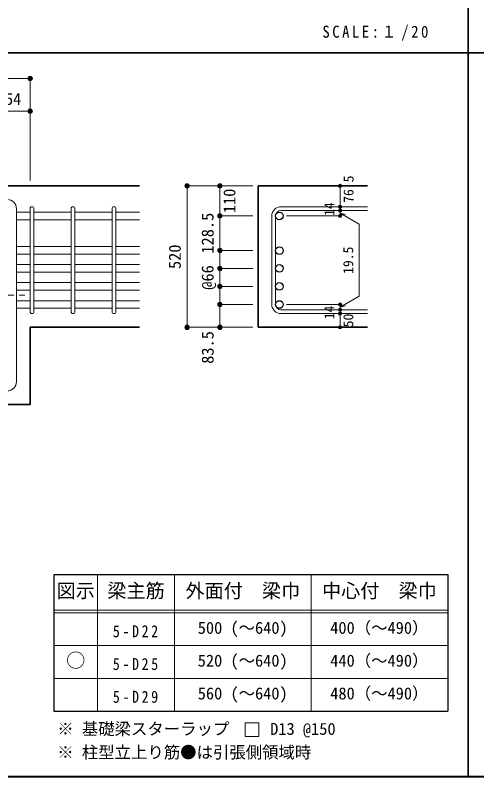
# Model space of a CAD drawing. Units: millimetres at full size, sheet at 1:20; details may follow other scales. Extents: x -3982 to 3969, y -2797 to 2801.
# Drawn here: x -2409 to -719, y -2797 to -10 of the extents above; entities that cross this region are included whole.
import ezdxf
from ezdxf.enums import TextEntityAlignment as Align

# ---------------------------------------------------------------- set-up
doc = ezdxf.new("R2010")
doc.units = ezdxf.units.MM
doc.header["$LTSCALE"] = 20
doc.header["$PDMODE"] = 32
doc.header["$PDSIZE"] = 12
doc.linetypes.add('CHAIN1', pattern=[8, 5, -1, 1, -1])
for name, color, linetype, lineweight in [('6-1_躯体線', 2, 'Continuous', 35), ('6-4_フープ', 7, 'Continuous', 18), ('6-5_梁主筋', 7, 'Continuous', 18), ('6-6_S.T.P.', 7, 'Continuous', 18), ('6-7_文字', 7, 'Continuous', 18), ('6-D_寸法', 4, 'Continuous', 9), ('6-E_枠', 7, 'Continuous', 18), ('F-0_枠', 6, 'Continuous', 40)]:
    doc.layers.add(name, color=color, linetype=linetype, lineweight=lineweight)
doc.styles.add('ＭＳ ゴシック', font='')
doc.styles.get('ＭＳ ゴシック').set_extended_font_data('MS Gothic')

msp = doc.modelspace()

# ---------------------------------------------------------------- linework, layer by layer
at = {"layer": '6-1_躯体線'}
for p, q in [((-1953.87, -634.67), (-3153.87, -634.67)), ((-1519.2, -634.67), (-1119.2, -634.67)), ((-1519.2, -634.67), (-1519.2, -1152.17)), ((-2353.87, -1434.67), (-2353.87, -1152.17)), ((-1953.87, -1152.17), (-2353.87, -1152.17)), ((-1519.2, -1152.17), (-1119.2, -1152.17)), ((-2353.87, -1434.67), (-2538.37, -1434.67))]:
    msp.add_line(p, q, dxfattribs=at)
at = {"layer": '6-4_フープ'}
msp.add_line((-2403.87, -1351.17), (-2403.87, -718.17), dxfattribs=at)
for centre, start, end in [((-2437.37, -718.17), 0, 90), ((-2437.37, -1351.17), 270, 0)]:
    msp.add_arc(centre, 33.5, start, end, dxfattribs=at)
at = {"layer": '6-5_梁主筋'}
for p, q in [((-2353.87, -730.28), (-2403.87, -730.28)), ((-2203.87, -730.28), (-2339.87, -730.28)), ((-2053.87, -730.28), (-2189.87, -730.28)), ((-1953.87, -730.28), (-2039.87, -730.28)), ((-2353.87, -758.28), (-2403.87, -758.28)), ((-2203.87, -758.28), (-2339.87, -758.28)), ((-2053.87, -758.28), (-2189.87, -758.28)), ((-1953.87, -758.28), (-2039.87, -758.28)), ((-2353.87, -856.67), (-2403.87, -856.67)), ((-2203.87, -856.67), (-2339.87, -856.67)), ((-2053.87, -856.67), (-2189.87, -856.67)), ((-1953.87, -856.67), (-2039.87, -856.67)), ((-2353.87, -884.67), (-2403.87, -884.67)), ((-2203.87, -884.67), (-2339.87, -884.67)), ((-2053.87, -884.67), (-2189.87, -884.67)), ((-1953.87, -884.67), (-2039.87, -884.67)), ((-2353.87, -922.67), (-2403.87, -922.67)), ((-2203.87, -922.67), (-2339.87, -922.67)), ((-2053.87, -922.67), (-2189.87, -922.67)), ((-1953.87, -922.67), (-2039.87, -922.67)), ((-2353.87, -950.67), (-2403.87, -950.67)), ((-2203.87, -950.67), (-2339.87, -950.67)), ((-2053.87, -950.67), (-2189.87, -950.67)), ((-1953.87, -950.67), (-2039.87, -950.67)), ((-2353.87, -988.67), (-2403.87, -988.67)), ((-2203.87, -988.67), (-2339.87, -988.67)), ((-2053.87, -988.67), (-2189.87, -988.67)), ((-1953.87, -988.67), (-2039.87, -988.67)), ((-2353.87, -1016.67), (-2403.87, -1016.67)), ((-2203.87, -1016.67), (-2339.87, -1016.67)), ((-2053.87, -1016.67), (-2189.87, -1016.67)), ((-1953.87, -1016.67), (-2039.87, -1016.67)), ((-2353.87, -1054.67), (-2403.87, -1054.67)), ((-2203.87, -1054.67), (-2339.87, -1054.67)), ((-2053.87, -1054.67), (-2189.87, -1054.67)), ((-1953.87, -1054.67), (-2039.87, -1054.67)), ((-2353.87, -1082.67), (-2403.87, -1082.67)), ((-2203.87, -1082.67), (-2339.87, -1082.67)), ((-2053.87, -1082.67), (-2189.87, -1082.67)), ((-1953.87, -1082.67), (-2039.87, -1082.67))]:
    msp.add_line(p, q, dxfattribs=at)
at = {"layer": '6-5_梁主筋', "color": 3, "lineweight": 25}
for centre in [(-1441.2, -744.31), (-1441.2, -871.67), (-1441.2, -936.67), (-1441.2, -1002.67), (-1441.2, -1068.67)]:
    msp.add_circle(centre, 14, dxfattribs=at)
at = {"layer": '6-6_S.T.P.'}
for p, q in [((-2353.87, -1095.17), (-2353.87, -718.17)), ((-2353.87, -1095.17), (-2353.87, -718.17)), ((-2353.87, -1095.17), (-2353.87, -718.17)), ((-2353.87, -1095.17), (-2353.87, -718.17)), ((-2339.87, -1095.17), (-2339.87, -718.17)), ((-2339.87, -1095.17), (-2339.87, -718.17)), ((-2339.87, -1095.17), (-2339.87, -718.17)), ((-2339.87, -1095.17), (-2339.87, -718.17)), ((-2203.87, -1095.17), (-2203.87, -718.17)), ((-2189.87, -1095.17), (-2189.87, -718.17)), ((-2053.87, -1095.17), (-2053.87, -718.17)), ((-2039.87, -1095.17), (-2039.87, -718.17)), ((-1435.7, -710.81), (-1119.2, -710.81)), ((-1469.2, -744.31), (-1469.2, -1068.67)), ((-1455.2, -744.31), (-1455.2, -1068.67)), ((-1435.7, -724.81), (-1119.2, -724.81)), ((-1435.7, -1088.17), (-1119.2, -1088.17)), ((-1435.7, -1102.17), (-1119.2, -1102.17))]:
    msp.add_line(p, q, dxfattribs=at)
for centre, radius, start, end in [((-2346.87, -717.78), 7, 0, 180), ((-2346.87, -717.78), 7, 0, 180), ((-2346.87, -717.78), 7, 0, 180), ((-2346.87, -717.78), 7, 0, 180), ((-2196.87, -717.78), 7, 0, 180), ((-2046.87, -717.78), 7, 0, 180), ((-1435.7, -744.31), 33.5, 90, 180), ((-1435.7, -744.31), 19.5, 90, 180), ((-1435.7, -1068.67), 33.5, 180, 270), ((-1435.7, -1068.67), 19.5, 180, 270), ((-2346.87, -1095.17), 7, 180, 0), ((-2346.87, -1095.17), 7, 180, 0), ((-2346.87, -1095.17), 7, 180, 0), ((-2346.87, -1095.17), 7, 180, 0), ((-2196.87, -1095.17), 7, 180, 0), ((-2046.87, -1095.17), 7, 180, 0)]:
    msp.add_arc(centre, radius, start, end, dxfattribs=at)
at = {"layer": '6-7_文字'}
msp.add_lwpolyline([(-1566.73, -2650.03), (-1516.73, -2650.03), (-1516.73, -2600.03), (-1566.73, -2600.03)], close=True, dxfattribs=at)
at = {"layer": '6-D_寸法'}
for p, q in [((-2353.87, -241.65), (-3153.87, -241.65)), ((-2353.87, -241.65), (-2353.87, -361.65)), ((-2507.87, -361.65), (-2353.87, -361.65)), ((-2353.87, -361.65), (-2353.87, -614.67)), ((-1779.2, -634.67), (-1779.2, -1152.17)), ((-1659.2, -634.67), (-1659.2, -744.31)), ((-1219.2, -710.23), (-1219.2, -634.67)), ((-1219.2, -724.81), (-1219.2, -710.81)), ((-1659.2, -744.31), (-1539.2, -744.31)), ((-1659.2, -744.31), (-1659.2, -870.67)), ((-1219.2, -744.31), (-1415.29, -744.31)), ((-1219.2, -733.98), (-1149.14, -774.43)), ((-1219.2, -733.98), (-1199.88, -739.16)), ((-1149.14, -774.43), (-1149.14, -1037.97)), ((-1659.2, -870.67), (-1539.2, -870.67)), ((-1659.2, -870.67), (-1659.2, -936.67)), ((-1659.2, -936.67), (-1539.2, -936.67)), ((-1659.2, -936.67), (-1659.2, -1002.67)), ((-1659.2, -1002.67), (-1539.2, -1002.67)), ((-1659.2, -1002.67), (-1659.2, -1068.67)), ((-1219.2, -1078.42), (-1149.14, -1037.97)), ((-1659.2, -1068.67), (-1539.2, -1068.67)), ((-1659.2, -1152.17), (-1659.2, -1068.67)), ((-1219.2, -1068.67), (-1415.29, -1068.67)), ((-1219.2, -1088.17), (-1219.2, -1068.67)), ((-1219.2, -1078.42), (-1199.88, -1073.25)), ((-1219.2, -1102.17), (-1219.2, -1088.17)), ((-1219.2, -1152.17), (-1219.2, -1102.17)), ((-1779.2, -1152.17), (-1669.33, -1152.17)), ((-1779.2, -1152.17), (-1659.2, -1152.17)), ((-1659.2, -1152.17), (-1539.2, -1152.17))]:
    msp.add_line(p, q, dxfattribs=at)
at = {"layer": '6-D_寸法', "linetype": 'CHAIN1'}
msp.add_line((-3153.87, -1034.67), (-2353.87, -1034.67), dxfattribs=at)
at = {"layer": '6-D_寸法'}
for points in [[(-1779.2, -634.67), (-1659.2, -634.67), (-1539.2, -634.67)], [(-1219.2, -724.23), (-1219.2, -744.31), (-1219.2, -724.23)]]:
    msp.add_lwpolyline(points, dxfattribs=at)
for centre, radius in [((-2353.87, -241.65), 8), ((-2353.87, -241.65), 7.2), ((-2353.87, -241.65), 6.4), ((-2353.87, -241.65), 5.6), ((-2353.87, -241.65), 4.8), ((-2353.87, -241.65), 4), ((-2353.87, -241.65), 3.2), ((-2353.87, -241.65), 2.4), ((-2353.87, -241.65), 1.6), ((-2353.87, -241.65), 0.8), ((-2353.87, -361.65), 8), ((-2353.87, -361.65), 7.2), ((-2353.87, -361.65), 6.4), ((-2353.87, -361.65), 5.6), ((-2353.87, -361.65), 4.8), ((-2353.87, -361.65), 4), ((-2353.87, -361.65), 3.2), ((-2353.87, -361.65), 2.4), ((-2353.87, -361.65), 1.6), ((-2353.87, -361.65), 0.8), ((-1779.2, -634.67), 8), ((-1779.2, -634.67), 7.2), ((-1779.2, -634.67), 6.4), ((-1779.2, -634.67), 5.6), ((-1779.2, -634.67), 4.8), ((-1779.2, -634.67), 4), ((-1779.2, -634.67), 3.2), ((-1779.2, -634.67), 2.4), ((-1779.2, -634.67), 1.6), ((-1779.2, -634.67), 0.8), ((-1659.2, -634.67), 8), ((-1659.2, -634.67), 7.2), ((-1659.2, -634.67), 6.4), ((-1659.2, -634.67), 5.6), ((-1659.2, -634.67), 4.8), ((-1659.2, -634.67), 4), ((-1659.2, -634.67), 3.2), ((-1659.2, -634.67), 2.4), ((-1659.2, -634.67), 1.6), ((-1659.2, -634.67), 0.8), ((-1219.2, -634.67), 4), ((-1219.2, -634.67), 3.6), ((-1219.2, -634.67), 3.2), ((-1219.2, -634.67), 2.8), ((-1219.2, -634.67), 2.4), ((-1219.2, -634.67), 2), ((-1219.2, -634.67), 1.6), ((-1219.2, -634.67), 1.2), ((-1219.2, -634.67), 0.8), ((-1219.2, -634.67), 0.4), ((-1219.2, -710.81), 4), ((-1219.2, -724.81), 4), ((-1219.2, -710.81), 3.6), ((-1219.2, -724.81), 3.6), ((-1219.2, -710.81), 3.2), ((-1219.2, -724.81), 3.2), ((-1219.2, -710.81), 2.8), ((-1219.2, -724.81), 2.8), ((-1219.2, -710.81), 2.4), ((-1219.2, -724.81), 2.4), ((-1219.2, -710.81), 2), ((-1219.2, -724.81), 2), ((-1219.2, -710.81), 1.6), ((-1219.2, -724.81), 1.6), ((-1219.2, -710.81), 1.2), ((-1219.2, -724.81), 1.2), ((-1219.2, -710.81), 0.8), ((-1219.2, -724.81), 0.8), ((-1219.2, -710.81), 0.4), ((-1219.2, -724.81), 0.4), ((-1659.2, -744.31), 8), ((-1659.2, -744.31), 7.2), ((-1659.2, -744.31), 6.4), ((-1659.2, -744.31), 5.6), ((-1659.2, -744.31), 4.8), ((-1659.2, -744.31), 4), ((-1659.2, -744.31), 3.2), ((-1659.2, -744.31), 2.4), ((-1659.2, -744.31), 1.6), ((-1659.2, -744.31), 0.8), ((-1219.2, -744.31), 4), ((-1219.2, -744.31), 3.6), ((-1219.2, -744.31), 3.2), ((-1219.2, -744.31), 2.8), ((-1219.2, -744.31), 2.4), ((-1219.2, -744.31), 2), ((-1219.2, -744.31), 1.6), ((-1219.2, -744.31), 1.2), ((-1219.2, -744.31), 0.8), ((-1219.2, -744.31), 0.4), ((-1659.2, -870.67), 8), ((-1659.2, -870.67), 7.2), ((-1659.2, -870.67), 6.4), ((-1659.2, -870.67), 5.6), ((-1659.2, -870.67), 4.8), ((-1659.2, -870.67), 4), ((-1659.2, -870.67), 3.2), ((-1659.2, -870.67), 2.4), ((-1659.2, -870.67), 1.6), ((-1659.2, -870.67), 0.8), ((-1659.2, -936.67), 8), ((-1659.2, -936.67), 7.2), ((-1659.2, -936.67), 6.4), ((-1659.2, -936.67), 5.6), ((-1659.2, -936.67), 4.8), ((-1659.2, -936.67), 4), ((-1659.2, -936.67), 3.2), ((-1659.2, -936.67), 2.4), ((-1659.2, -936.67), 1.6), ((-1659.2, -936.67), 0.8), ((-1659.2, -1002.67), 8), ((-1659.2, -1002.67), 7.2), ((-1659.2, -1002.67), 6.4), ((-1659.2, -1002.67), 5.6), ((-1659.2, -1002.67), 4.8), ((-1659.2, -1002.67), 4), ((-1659.2, -1002.67), 3.2), ((-1659.2, -1002.67), 2.4), ((-1659.2, -1002.67), 1.6), ((-1659.2, -1002.67), 0.8), ((-1659.2, -1068.67), 8), ((-1659.2, -1068.67), 7.2), ((-1659.2, -1068.67), 6.4), ((-1659.2, -1068.67), 5.6), ((-1659.2, -1068.67), 4.8), ((-1659.2, -1068.67), 4), ((-1659.2, -1068.67), 3.2), ((-1659.2, -1068.67), 2.4), ((-1659.2, -1068.67), 1.6), ((-1659.2, -1068.67), 0.8), ((-1219.2, -1068.67), 4), ((-1219.2, -1088.17), 4), ((-1219.2, -1068.67), 3.6), ((-1219.2, -1088.17), 3.6), ((-1219.2, -1068.67), 3.2), ((-1219.2, -1088.17), 3.2), ((-1219.2, -1068.67), 2.8), ((-1219.2, -1088.17), 2.8), ((-1219.2, -1068.67), 2.4), ((-1219.2, -1088.17), 2.4), ((-1219.2, -1068.67), 2), ((-1219.2, -1088.17), 2), ((-1219.2, -1068.67), 1.6), ((-1219.2, -1088.17), 1.6), ((-1219.2, -1068.67), 1.2), ((-1219.2, -1068.67), 0.8), ((-1219.2, -1068.67), 0.4), ((-1219.2, -1102.17), 4), ((-1219.2, -1102.17), 3.6), ((-1219.2, -1102.17), 3.2), ((-1219.2, -1102.17), 2.8), ((-1219.2, -1102.17), 2.4), ((-1219.2, -1102.17), 2), ((-1219.2, -1102.17), 1.6), ((-1219.2, -1088.17), 1.2), ((-1219.2, -1102.17), 1.2), ((-1219.2, -1088.17), 0.8), ((-1219.2, -1102.17), 0.8), ((-1219.2, -1088.17), 0.4), ((-1219.2, -1102.17), 0.4), ((-1779.2, -1152.17), 8), ((-1779.2, -1152.17), 7.2), ((-1779.2, -1152.17), 6.4), ((-1779.2, -1152.17), 5.6), ((-1779.2, -1152.17), 4.8), ((-1779.2, -1152.17), 4), ((-1779.2, -1152.17), 3.2), ((-1779.2, -1152.17), 2.4), ((-1779.2, -1152.17), 1.6), ((-1779.2, -1152.17), 0.8), ((-1659.2, -1152.17), 8), ((-1659.2, -1152.17), 7.2), ((-1659.2, -1152.17), 6.4), ((-1659.2, -1152.17), 5.6), ((-1659.2, -1152.17), 4.8), ((-1659.2, -1152.17), 4), ((-1659.2, -1152.17), 3.2), ((-1659.2, -1152.17), 2.4), ((-1659.2, -1152.17), 1.6), ((-1659.2, -1152.17), 0.8), ((-1219.2, -1152.17), 4), ((-1219.2, -1152.17), 3.6), ((-1219.2, -1152.17), 3.2), ((-1219.2, -1152.17), 2.8), ((-1219.2, -1152.17), 2.4), ((-1219.2, -1152.17), 2), ((-1219.2, -1152.17), 1.6), ((-1219.2, -1152.17), 1.2), ((-1219.2, -1152.17), 0.8), ((-1219.2, -1152.17), 0.4)]:
    msp.add_circle(centre, radius, dxfattribs=at)
at = {"layer": '6-D_寸法', "color": 7}
for p in [(-2353.87, -241.65), (-2353.87, -361.65), (-1779.2, -634.67), (-1659.2, -634.67), (-1219.2, -634.67), (-1219.2, -710.81), (-1219.2, -724.81), (-1659.2, -744.31), (-1219.2, -744.31), (-1659.2, -870.67), (-1659.2, -936.67), (-1659.2, -1002.67), (-1659.2, -1068.67), (-1219.2, -1068.67), (-1219.2, -1088.17), (-1219.2, -1102.17), (-1779.2, -1152.17), (-1659.2, -1152.17), (-1219.2, -1152.17)]:
    msp.add_point(p, dxfattribs=at)
at = {"layer": '6-E_枠', "color": 3, "lineweight": 25}
for p, q in [((-2267.02, -2056.95), (-2267.02, -2556.95)), ((-2267.02, -2056.95), (-825.33, -2056.95)), ((-825.33, -2056.95), (-825.33, -2556.95)), ((-2267.02, -2556.95), (-825.33, -2556.95))]:
    msp.add_line(p, q, dxfattribs=at)
at = {"layer": '6-E_枠'}
for p, q in [((-2107.02, -2056.95), (-2107.02, -2556.95)), ((-1825.33, -2056.95), (-1825.33, -2556.95)), ((-1325.33, -2056.95), (-1325.33, -2556.95)), ((-2267.02, -2186.95), (-825.33, -2186.95)), ((-2267.02, -2196.95), (-825.33, -2196.95)), ((-2267.02, -2316.95), (-825.33, -2316.95)), ((-2267.02, -2436.95), (-825.33, -2436.95))]:
    msp.add_line(p, q, dxfattribs=at)
at = {"layer": 'F-0_枠', "color": 2, "lineweight": 35}
for p, q in [((-749.76, 2800.77), (-749.76, -2796.83)), ((-3981.92, -148.03), (2482.4, -148.03))]:
    msp.add_line(p, q, dxfattribs=at)
at = {"layer": 'F-0_枠'}
msp.add_line((3969.4, -2796.83), (-3981.92, -2796.83), dxfattribs=at)

# ---------------------------------------------------------------- texts
at = {"layer": '6-7_文字', "color": 2, "style": 'ＭＳ ゴシック'}
for s, p in [('図示', (-2257.02, -2156.95)), ('梁主筋', (-2071.17, -2156.95)), ('外面付\u3000梁巾', (-1785.33, -2156.95)), ('中心付\u3000梁巾', (-1285.33, -2156.95)), ('○', (-2222.02, -2411.95))]:
    msp.add_text(s, height=51.32, dxfattribs=at).set_placement(p, align=Align.BOTTOM_LEFT)
at = {"layer": '6-7_文字', "style": 'ＭＳ ゴシック'}
for s, p in [('500 (～640)', (-1740.33, -2286.95)), ('400（～490）', (-1255.33, -2286.95)), ('520 (～640)', (-1740.33, -2406.95)), ('440（～490）', (-1255.33, -2406.95)), ('560 (～640)', (-1740.33, -2526.95)), ('480（～490）', (-1255.33, -2526.95)), ('※ 基礎梁スターラップ     D13 @150', (-2254.64, -2656.67)), ('※ 柱型立上り筋●は引張側領域時', (-2254.64, -2742.34))]:
    msp.add_text(s, height=43.99, dxfattribs=at).set_placement(p, align=Align.BOTTOM_LEFT)
at = {"layer": '6-7_文字', "color": 2, "insert": (-1283.99, -103.03), "char_height": 43.99, "attachment_point": 7, "style": 'ＭＳ ゴシック'}
msp.add_mtext('\\T1.34;\\W0.9;SCALE:１/20', dxfattribs=at)
at = {"layer": '6-7_文字', "char_height": 43.99, "attachment_point": 7, "style": 'ＭＳ ゴシック'}
for s, insert in [('\\T1.38;\\W0.85;5-D22', (-2051.17, -2286.95)), ('\\T1.38;\\W0.85;5-D25', (-2051.17, -2406.95)), ('\\T1.38;\\W0.85;5-D29', (-2051.17, -2526.95))]:
    msp.add_mtext(s, dxfattribs=dict(at, insert=insert))
at = {"layer": '6-D_寸法', "style": 'ＭＳ ゴシック'}
msp.add_text('154', height=43.99, dxfattribs=at).set_placement((-2475.87, -351.65), align=Align.BOTTOM_LEFT)
for s, height, p in [('76.5', 36.66, (-1159.03, -696.52)), ('110', 43.99, (-1589.2, -734.48)), ('14', 36.66, (-1229.2, -744.7)), ('128.5', 43.99, (-1669.2, -882.49)), ('520', 43.99, (-1789.2, -938.92)), ('19.5', 36.66, (-1160.22, -956.7)), ('@66', 43.99, (-1669.2, -1014.67)), ('14', 36.66, (-1229.59, -1122.86)), ('50', 36.66, (-1159.97, -1152.04)), ('83.5', 43.99, (-1668.89, -1285.67))]:
    msp.add_text(s, height=height, rotation=90, dxfattribs=at).set_placement(p, align=Align.BOTTOM_LEFT)

doc.saveas('drawing.dxf')
